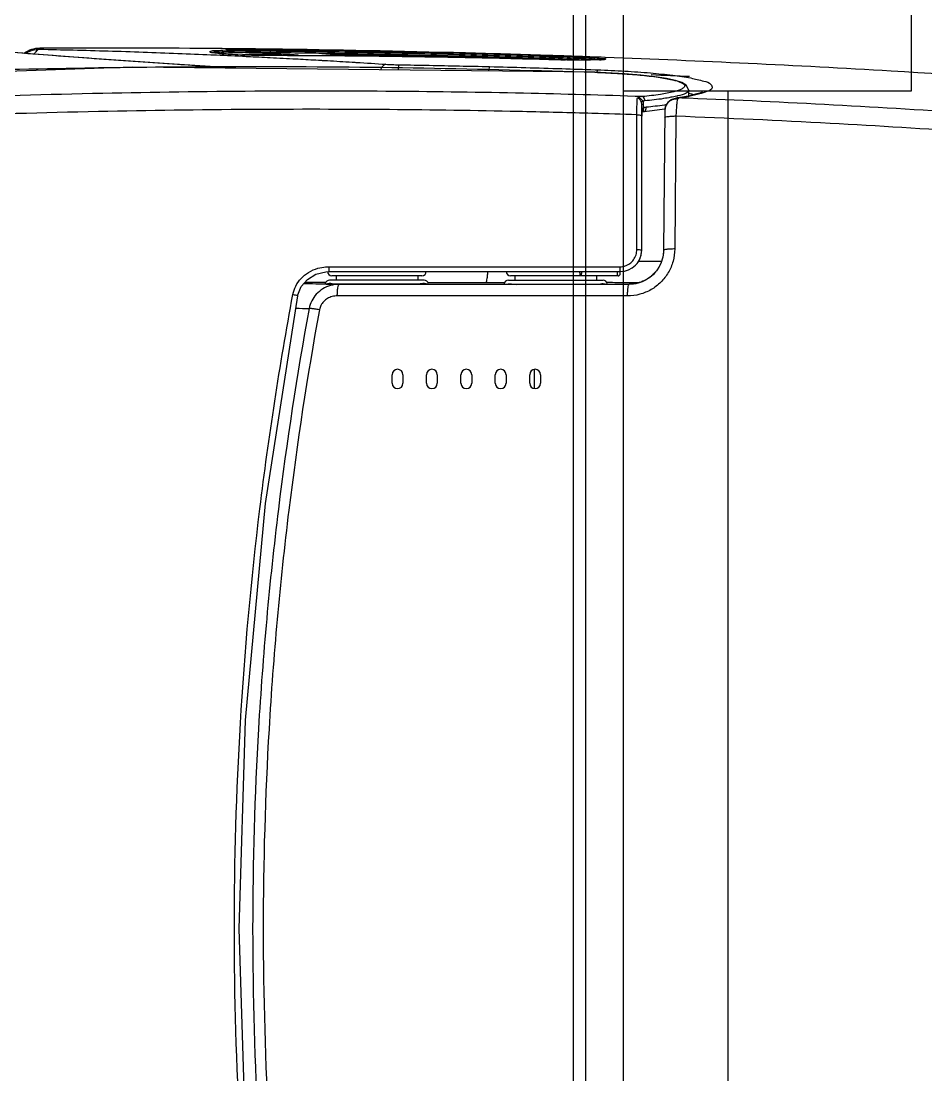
# Model space of a CAD drawing. Header units: millimetres. Extents: x 238075 to 303070, y -258150 to -205841.
# Drawn here: x 254608.1 to 254818.7, y -228155.2 to -227909.9 of the extents above; entities that cross this region are included whole.
import ezdxf

# ---------------------------------------------------------------- set-up
doc = ezdxf.new("R2010")
doc.units = ezdxf.units.MM
doc.header["$LTSCALE"] = 200
doc.layers.add('L4', color=4, linetype='Continuous')
doc.layers.add('아파트', color=253, linetype='Continuous')

msp = doc.modelspace()

# ---------------------------------------------------------------- linework, layer by layer
at = {"layer": 'L4'}
for p, q in [((254736.69, -228484.75), (254736.69, -227793.95)), ((254739.49, -227793.95), (254739.49, -228484.75)), ((254748.29, -228484.75, 0), (254748.29, -227793.95, 0)), ((254815.29, -227846.22), (254815.29, -227926.22)), ((254623.4, -227918.53), (254606.28, -227917.23)), ((254652.35, -227917.21), (254652.32, -227917.2)), ((254652.61, -227917.27), (254652.35, -227917.21)), ((254653, -227917.34), (254652.61, -227917.27)), ((254653.51, -227917.42), (254653, -227917.34)), ((254654.16, -227917.49), (254653.51, -227917.42)), ((254654.94, -227917.57), (254654.16, -227917.49)), ((254655.86, -227917.64), (254654.94, -227917.57)), ((254666.1, -227916.57), (254666.1, -227916.87)), ((254666.1, -227916.87), (254666.1, -227917.28)), ((254642.56, -227919.88), (254623.4, -227918.53)), ((254658.09, -227920.91), (254642.56, -227919.88)), ((254656.91, -227917.71), (254655.86, -227917.64)), ((254658.08, -227917.77), (254656.91, -227917.71)), ((254659.39, -227917.82), (254658.08, -227917.77)), ((254660.8, -227917.87), (254659.39, -227917.82)), ((254662.32, -227917.91), (254660.8, -227917.87)), ((254663.92, -227917.94), (254662.32, -227917.91)), ((254665.59, -227917.95), (254663.92, -227917.94)), ((254666.1, -227917.95), (254665.59, -227917.95)), ((254686.1, -227917.73), (254686.1, -227918.07)), ((254730.11, -227917.95), (254730.1, -227918.25)), ((254730.1, -227918.25), (254730.1, -227918.66)), ((254730.1, -227918.78), (254730.1, -227918.88)), ((254732.08, -227918.92), (254730.11, -227918.88)), ((254734.01, -227918.96), (254732.08, -227918.92)), ((254735.81, -227918.98), (254734.01, -227918.96)), ((254737.45, -227918.99), (254735.81, -227918.98)), ((254738.9, -227918.99), (254737.45, -227918.99)), ((254740.17, -227918.98), (254738.9, -227918.99)), ((254741.24, -227918.96), (254740.17, -227918.98)), ((254741.71, -227918.95), (254741.24, -227918.96)), ((254742.13, -227918.94), (254741.71, -227918.95)), ((254742.5, -227918.93), (254742.13, -227918.94)), ((254742.83, -227918.92), (254742.5, -227918.93)), ((254743.11, -227918.9), (254742.83, -227918.92)), ((254743.36, -227918.89), (254743.11, -227918.9)), ((254743.57, -227918.88), (254743.36, -227918.89)), ((254743.74, -227918.86), (254743.57, -227918.88)), ((254743.87, -227918.85), (254743.74, -227918.86)), ((254743.97, -227918.83), (254743.87, -227918.85)), ((254744.03, -227918.82), (254743.97, -227918.83)), ((254744.05, -227918.81), (254744.03, -227918.82)), ((254634.1, -227920.65), (254524.12, -227924.28)), ((254741.66, -227921.83), (254634.1, -227920.65)), ((254741.66, -227921.83), (254741.65, -227921.84)), ((254744.28, -227921.94), (254741.66, -227921.83)), ((254748.51, -227922.18), (254744.28, -227921.94)), ((254752.32, -227922.5), (254748.51, -227922.18)), ((254755.61, -227922.87), (254752.32, -227922.5)), ((254758.31, -227923.28), (254755.61, -227922.87)), ((254760.4, -227923.73), (254758.31, -227923.28)), ((254761.9, -227924.21), (254760.4, -227923.73)), ((254762.93, -227924.81), (254761.9, -227924.21)), ((254763.53, -227926), (254762.93, -227924.81)), ((254815.29, -227926.22), (254748.29, -227926.22, 0)), ((254763.73, -227927.28), (254762.04, -227927.6)), ((254763.53, -227925.99), (254763.53, -227926)), ((254763.53, -227927.32), (254763.53, -227925.99)), ((254765.09, -227926.96), (254763.73, -227927.28)), ((254766.06, -227926.66), (254765.09, -227926.96)), ((254766.62, -227926.44), (254766.06, -227926.66)), ((254766.61, -227926.48), (254766.7, -227926.41)), ((254766.7, -227926.41), (254766.62, -227926.44)), ((254772.64, -228339.72), (254772.64, -227926.22)), ((254752.98, -227929.36), (254752.55, -227929.36)), ((254752.55, -227963.22), (254752.55, -227929.36)), ((254752.98, -227930.08), (254752.98, -227929.36)), ((254758.1, -227929.72), (254757.9, -227930.74)), ((254758.66, -227928.83), (254758.1, -227929.72)), ((254759.43, -227928.25), (254758.66, -227928.83)), ((254760.8, -227927.8), (254759.43, -227928.25)), ((254762.04, -227927.6), (254760.8, -227927.8)), ((254761.3, -227927.8), (254760.8, -227927.8)), ((254751.42, -227963.11), (254751.42, -227931.74)), ((254752.55, -227931.92), (254752.57, -227931.42)), ((254752.55, -227932.08), (254752.55, -227931.92)), ((254752.55, -227932.08), (254752.55, -227932.07)), ((254752.57, -227931.42), (254752.62, -227931.08)), ((254752.61, -227931.06), (254752.67, -227931.04)), ((254752.62, -227931.08), (254752.64, -227931.03)), ((254752.67, -227931.04), (254753.02, -227930.97)), ((254752.67, -227931.04), (254752.67, -227931.04)), ((254753.02, -227930.97), (254754.94, -227930.76)), ((254754.94, -227930.76), (254757.83, -227930.34)), ((254757.9, -227930.74), (254757.61, -227963.27)), ((254757.83, -227930.34), (254757.98, -227930.31)), ((254760.51, -227932.07), (254760.24, -227962.96)), ((254752.44, -227964.24), (254752.49, -227963.97)), ((254752.49, -227963.97), (254752.52, -227963.69)), ((254752.52, -227963.69), (254752.54, -227963.39)), ((254752.54, -227963.39), (254752.55, -227963.22)), ((254751.13, -227966.71), (254751.21, -227966.63)), ((254751.21, -227966.63), (254751.3, -227966.52)), ((254751.3, -227966.52), (254751.41, -227966.39)), ((254751.41, -227966.39), (254751.53, -227966.24)), ((254751.53, -227966.24), (254751.65, -227966.07)), ((254751.65, -227966.07), (254751.78, -227965.89)), ((254751.78, -227965.89), (254751.9, -227965.69)), ((254751.9, -227965.69), (254752.01, -227965.48)), ((254752.01, -227965.48), (254752.12, -227965.25)), ((254752.12, -227965.25), (254752.21, -227965.01)), ((254752.21, -227965.01), (254752.3, -227964.77)), ((254752.3, -227964.77), (254752.38, -227964.51)), ((254752.38, -227964.51), (254752.44, -227964.24)), ((254674.72, -227970.03), (254676.66, -227968.85)), ((254676.66, -227968.85), (254679, -227968.26)), ((254679, -227968.26), (254679.84, -227968.22)), ((254679.84, -227968.22), (254747.55, -227968.22)), ((254747.55, -227968.72), (254747.55, -227968.22)), ((254751.03, -227966.8), (254751.01, -227966.83)), ((254751.08, -227966.76), (254751.03, -227966.8)), ((254751.08, -227966.76), (254751.13, -227966.71)), ((254673.31, -227971.67), (254674.72, -227970.03)), ((254701.93, -227970.22), (254679.87, -227970.22)), ((254701.4, -227969.22), (254680.4, -227969.22)), ((254681.4, -227969.22), (254681.4, -227970.22)), ((254681.4, -227969.22), (254681.4, -227970.22)), ((254700.4, -227969.22), (254700.4, -227970.22)), ((254721.52, -227970.22), (254743.54, -227970.22)), ((254747.05, -227969.22), (254722.02, -227969.22)), ((254723.02, -227969.22), (254723.02, -227970.22)), ((254723.02, -227969.22), (254723.02, -227970.22)), ((254742.02, -227969.22), (254742.02, -227970.22)), ((254749.7, -227971.14), (254749.62, -227971.14)), ((254749.63, -227971.2), (254749.62, -227971.14)), ((254664.99, -228022.19), (254672.48, -227973.83)), ((254672.48, -227973.83), (254672.52, -227973.62)), ((254672.52, -227973.62), (254673.31, -227971.67)), ((254727.62, -227995.44), (254727.62, -227991)), ((254694.47, -227994.22), (254694.47, -227992.22)), ((254696.97, -227992.22), (254696.97, -227994.22)), ((254702.47, -227994.22), (254702.47, -227992.22)), ((254704.97, -227992.22), (254704.97, -227994.22)), ((254710.47, -227994.22), (254710.47, -227992.22)), ((254712.97, -227992.22), (254712.97, -227994.22)), ((254718.47, -227994.22), (254718.47, -227992.22)), ((254720.97, -227992.22), (254720.97, -227994.22)), ((254726.47, -227994.22), (254726.47, -227992.22)), ((254728.97, -227992.22), (254728.97, -227994.22)), ((254660.34, -228072.63), (254664.99, -228022.19)), ((254658.87, -228121.22), (254660.34, -228072.63)), ((254660.35, -228169.98), (254658.87, -228121.22))]:
    msp.add_line(p, q, dxfattribs=at)
for points in [[(254626.25, -227918.75), (254619.93, -227918.29), (254613.61, -227917.82), (254607.3, -227917.32)], [(254608.8, -227917.4), (254608.83, -227917.38), (254608.87, -227917.35), (254608.91, -227917.32)], [(254608.91, -227917.32), (254609.41, -227916.95), (254609.98, -227916.66), (254610.58, -227916.46)], [(254609.13, -227917.43), (254609.16, -227917.41), (254609.2, -227917.38), (254609.24, -227917.36)], [(254609.24, -227917.36), (254609.21, -227917.38), (254609.19, -227917.4), (254609.16, -227917.43)], [(254609.24, -227917.36), (254609.71, -227917.07), (254610.22, -227916.84), (254610.75, -227916.69)], [(254610.58, -227916.46), (254611.17, -227916.27), (254611.8, -227916.17), (254612.42, -227916.16)], [(254610.75, -227916.69), (254611.29, -227916.54), (254611.85, -227916.47), (254612.41, -227916.47)], [(254611.3, -227917.39), (254611.26, -227917.45), (254611.23, -227917.52), (254611.2, -227917.59)], [(254611.81, -227916.73), (254611.59, -227916.91), (254611.43, -227917.14), (254611.3, -227917.39)], [(254612.41, -227916.47), (254612.19, -227916.48), (254611.98, -227916.59), (254611.81, -227916.73)], [(254612.42, -227916.22), (254612.41, -227916.3), (254612.41, -227916.39), (254612.41, -227916.47)], [(254612.41, -227916.47), (254615.01, -227916.52), (254617.61, -227916.57), (254620.21, -227916.64)], [(254612.42, -227916.16), (254625.72, -227916.1), (254639.03, -227916.12), (254652.33, -227916.23)], [(254612.42, -227916.16), (254612.42, -227916.18), (254612.42, -227916.2), (254612.42, -227916.22)], [(254620.21, -227916.64), (254622.92, -227916.71), (254625.64, -227916.78), (254628.36, -227916.86)], [(254628.36, -227916.86), (254631.08, -227916.94), (254633.81, -227917.03), (254636.53, -227917.13)], [(254636.53, -227917.13), (254639.23, -227917.22), (254641.92, -227917.32), (254644.61, -227917.43)], [(254644.61, -227917.43), (254647.17, -227917.53), (254649.73, -227917.64), (254652.29, -227917.75)], [(254652.65, -227917.3), (254652.44, -227917.28), (254652.01, -227917.24), (254652.04, -227917.1)], [(254652.04, -227917.1), (254652.05, -227917.05), (254652.14, -227916.97), (254652.22, -227916.92)], [(254652.22, -227916.92), (254652.57, -227916.7), (254652.91, -227916.75), (254653.26, -227916.77)], [(254652.33, -227916.23), (254656.92, -227916.27), (254661.52, -227916.31), (254666.12, -227916.37)], [(254652.48, -227917.25), (254652.49, -227917.24), (254652.5, -227917.23), (254652.52, -227917.22)], [(254652.52, -227917.22), (254652.8, -227917.03), (254653.19, -227917.05), (254653.53, -227917.07)], [(254652.73, -227917.3), (254652.7, -227917.3), (254652.68, -227917.3), (254652.65, -227917.3)], [(254652.88, -227917.32), (254652.83, -227917.31), (254652.78, -227917.31), (254652.73, -227917.3)], [(254654.17, -227917.49), (254653.74, -227917.43), (254653.31, -227917.35), (254652.88, -227917.32)], [(254653.26, -227916.77), (254653.86, -227916.8), (254654.47, -227916.71), (254655.08, -227916.66)], [(254653.53, -227917.07), (254654.12, -227917.09), (254654.71, -227917.01), (254655.31, -227916.96)], [(254654.15, -227917.43), (254654.05, -227917.43), (254653.95, -227917.43), (254653.85, -227917.44)], [(254656.34, -227917.33), (254655.61, -227917.36), (254654.88, -227917.4), (254654.15, -227917.43)], [(254654.25, -227917.5), (254654.22, -227917.5), (254654.2, -227917.49), (254654.17, -227917.49)], [(254654.44, -227917.53), (254654.38, -227917.52), (254654.31, -227917.51), (254654.25, -227917.5)], [(254656.3, -227917.67), (254655.68, -227917.64), (254655.06, -227917.6), (254654.44, -227917.53)], [(254655.08, -227916.66), (254655.9, -227916.59), (254656.73, -227916.59), (254657.56, -227916.58)], [(254655.31, -227916.96), (254656.12, -227916.89), (254656.93, -227916.89), (254657.74, -227916.88)], [(254659.19, -227917.27), (254658.24, -227917.28), (254657.29, -227917.29), (254656.34, -227917.33)], [(254657.56, -227916.58), (254658.53, -227916.58), (254659.5, -227916.56), (254660.47, -227916.55)], [(254657.74, -227916.88), (254658.69, -227916.88), (254659.64, -227916.86), (254660.59, -227916.85)], [(254659.6, -227917.27), (254659.46, -227917.27), (254659.32, -227917.27), (254659.19, -227917.27)], [(254662.51, -227917.26), (254661.54, -227917.26), (254660.57, -227917.26), (254659.6, -227917.27)], [(254660.47, -227916.55), (254661.45, -227916.55), (254662.42, -227916.55), (254663.4, -227916.55)], [(254660.59, -227916.85), (254661.54, -227916.85), (254662.5, -227916.85), (254663.45, -227916.85)], [(254660.84, -227917.6), (254661.27, -227917.55), (254661.79, -227917.55), (254662.28, -227917.55)], [(254660.84, -227917.6), (254661.27, -227917.55), (254661.79, -227917.55), (254662.28, -227917.55)], [(254662.28, -227917.55), (254662.91, -227917.54), (254663.5, -227917.53), (254664.1, -227917.52)], [(254662.28, -227917.55), (254662.91, -227917.54), (254663.5, -227917.53), (254664.1, -227917.52)], [(254666.1, -227917.28), (254664.9, -227917.27), (254663.71, -227917.26), (254662.51, -227917.26)], [(254663.4, -227916.55), (254664.3, -227916.56), (254665.2, -227916.57), (254666.1, -227916.57)], [(254663.45, -227916.85), (254664.33, -227916.86), (254665.22, -227916.87), (254666.1, -227916.87)], [(254664.1, -227917.52), (254664.76, -227917.52), (254665.43, -227917.52), (254666.1, -227917.53)], [(254664.1, -227917.52), (254664.76, -227917.52), (254665.43, -227917.52), (254666.1, -227917.53)], [(254666.1, -227916.57), (254673.21, -227916.65), (254680.32, -227916.75), (254687.43, -227916.88)], [(254666.1, -227916.87), (254673.21, -227916.95), (254680.32, -227917.05), (254687.42, -227917.18)], [(254672.61, -227917.36), (254670.44, -227917.33), (254668.27, -227917.31), (254666.1, -227917.28)], [(254666.1, -227917.53), (254666.77, -227917.53), (254667.45, -227917.54), (254668.12, -227917.56)], [(254666.12, -227916.37), (254681.27, -227916.56), (254696.41, -227916.85), (254711.55, -227917.26)], [(254668.12, -227917.56), (254668.72, -227917.57), (254669.31, -227917.6), (254669.93, -227917.61)], [(254678.11, -227917.44), (254676.27, -227917.41), (254674.44, -227917.38), (254672.61, -227917.36)], [(254686.11, -227917.57), (254683.44, -227917.52), (254680.77, -227917.48), (254678.11, -227917.44)], [(254687.42, -227917.59), (254686.99, -227917.58), (254686.55, -227917.57), (254686.11, -227917.57)], [(254687.42, -227917.18), (254694.54, -227917.31), (254701.65, -227917.46), (254708.76, -227917.64)], [(254687.43, -227916.88), (254694.54, -227917.01), (254701.65, -227917.16), (254708.77, -227917.34)], [(254708.77, -227917.34), (254715.88, -227917.52), (254723, -227917.72), (254730.11, -227917.95)], [(254711.55, -227917.26), (254717.75, -227917.43), (254723.95, -227917.61), (254730.15, -227917.81)], [(254644.47, -227920.02), (254638.39, -227919.61), (254632.32, -227919.19), (254626.25, -227918.75)], [(254657.92, -227920.91), (254653.44, -227920.62), (254648.95, -227920.32), (254644.47, -227920.02)], [(254652.29, -227917.75), (254652.42, -227917.75), (254652.55, -227917.76), (254652.68, -227917.76)], [(254652.68, -227917.76), (254654.98, -227917.86), (254657.28, -227917.97), (254659.59, -227918.08)], [(254656.5, -227917.68), (254656.44, -227917.68), (254656.37, -227917.67), (254656.3, -227917.67)], [(254656.69, -227917.69), (254656.63, -227917.69), (254656.56, -227917.69), (254656.5, -227917.68)], [(254659.18, -227917.82), (254658.35, -227917.78), (254657.52, -227917.74), (254656.69, -227917.69)], [(254659.35, -227917.82), (254659.29, -227917.82), (254659.23, -227917.82), (254659.18, -227917.82)], [(254659.49, -227917.83), (254659.44, -227917.83), (254659.39, -227917.83), (254659.35, -227917.82)], [(254659.6, -227917.83), (254659.56, -227917.83), (254659.53, -227917.83), (254659.49, -227917.83)], [(254659.59, -227918.08), (254659.99, -227918.1), (254660.4, -227918.12), (254660.81, -227918.14)], [(254659.6, -227917.77), (254659.6, -227917.66), (254659.77, -227917.67), (254659.92, -227917.68)], [(254659.6, -227917.77), (254659.6, -227917.66), (254659.77, -227917.67), (254659.92, -227917.68)], [(254659.79, -227917.88), (254659.72, -227917.87), (254659.6, -227917.85), (254659.6, -227917.77)], [(254662.46, -227917.91), (254661.51, -227917.9), (254660.55, -227917.87), (254659.6, -227917.83)], [(254659.92, -227917.68), (254660.33, -227917.68), (254660.57, -227917.63), (254660.84, -227917.6)], [(254659.92, -227917.68), (254660.33, -227917.68), (254660.57, -227917.63), (254660.84, -227917.6)], [(254660.81, -227918.14), (254662.57, -227918.22), (254664.32, -227918.31), (254666.08, -227918.39)], [(254662.61, -227917.92), (254662.56, -227917.92), (254662.51, -227917.91), (254662.46, -227917.91)], [(254662.91, -227917.92), (254662.81, -227917.92), (254662.71, -227917.92), (254662.61, -227917.92)], [(254665.99, -227917.95), (254664.97, -227917.95), (254663.94, -227917.94), (254662.91, -227917.92)], [(254666.1, -227917.95), (254666.06, -227917.95), (254666.03, -227917.95), (254665.99, -227917.95)], [(254666.08, -227918.39), (254667.08, -227918.44), (254668.08, -227918.5), (254669.07, -227918.55)], [(254687.44, -227918.08), (254680.32, -227918.01), (254673.21, -227917.97), (254666.1, -227917.95)], [(254669.07, -227918.55), (254670.09, -227918.6), (254671.1, -227918.66), (254672.12, -227918.71)], [(254669.93, -227917.61), (254670.42, -227917.62), (254670.94, -227917.63), (254671.37, -227917.69)], [(254671.37, -227917.69), (254671.64, -227917.72), (254671.87, -227917.78), (254672.28, -227917.77)], [(254672.28, -227917.96), (254672.16, -227917.96), (254672.07, -227917.96), (254671.97, -227917.97)], [(254672.28, -227917.96), (254672.16, -227917.96), (254672.07, -227917.96), (254671.97, -227917.97)], [(254672.12, -227918.71), (254672.26, -227918.72), (254672.41, -227918.73), (254672.55, -227918.73)], [(254672.28, -227917.77), (254672.43, -227917.77), (254672.6, -227917.76), (254672.6, -227917.87)], [(254672.6, -227917.87), (254672.6, -227917.98), (254672.42, -227917.96), (254672.28, -227917.96)], [(254672.6, -227917.87), (254672.6, -227917.98), (254672.42, -227917.96), (254672.28, -227917.96)], [(254672.55, -227918.73), (254674.15, -227918.82), (254675.74, -227918.91), (254677.33, -227919)], [(254677.33, -227919), (254677.56, -227919.01), (254677.8, -227919.03), (254678.03, -227919.04)], [(254678.03, -227919.04), (254678.14, -227919.05), (254678.25, -227919.05), (254678.36, -227919.06)], [(254678.44, -227918.03), (254678.32, -227918.01), (254678.09, -227918.04), (254678.1, -227917.92)], [(254678.1, -227917.92), (254678.11, -227917.79), (254678.31, -227917.81), (254678.49, -227917.82)], [(254678.36, -227919.06), (254678.71, -227919.08), (254679.05, -227919.1), (254679.4, -227919.12)], [(254678.49, -227917.82), (254678.99, -227917.85), (254679.29, -227917.78), (254679.63, -227917.75)], [(254679.4, -227919.12), (254681.31, -227919.23), (254683.22, -227919.35), (254685.14, -227919.46)], [(254679.63, -227917.75), (254680.15, -227917.69), (254680.79, -227917.7), (254681.39, -227917.71)], [(254681.39, -227917.71), (254682.16, -227917.71), (254682.89, -227917.7), (254683.62, -227917.7)], [(254683.62, -227917.7), (254684.44, -227917.7), (254685.27, -227917.71), (254686.1, -227917.73)], [(254685.14, -227919.46), (254685.43, -227919.48), (254685.73, -227919.5), (254686.03, -227919.52)], [(254686.03, -227919.52), (254686.07, -227919.52), (254686.11, -227919.52), (254686.15, -227919.53)], [(254686.1, -227917.73), (254690.99, -227917.81), (254695.88, -227917.9), (254700.76, -227918.01)], [(254686.15, -227919.53), (254688.43, -227919.67), (254690.72, -227919.82), (254693.01, -227919.97)], [(254708.76, -227918.05), (254701.65, -227917.87), (254694.54, -227917.72), (254687.42, -227917.59)], [(254708.77, -227918.39), (254701.66, -227918.26), (254694.55, -227918.16), (254687.44, -227918.08)], [(254693.01, -227919.97), (254692.79, -227920), (254692.59, -227920.12), (254692.42, -227920.26)], [(254693.01, -227919.97), (254693.49, -227920), (254693.98, -227920.03), (254694.47, -227920.04)], [(254700.76, -227918.01), (254705.65, -227918.11), (254710.54, -227918.23), (254715.43, -227918.36)], [(254708.76, -227917.64), (254715.87, -227917.82), (254722.99, -227918.02), (254730.1, -227918.25)], [(254730.1, -227918.66), (254722.99, -227918.43), (254715.87, -227918.23), (254708.76, -227918.05)], [(254730.11, -227918.88), (254723, -227918.69), (254715.88, -227918.52), (254708.77, -227918.39)], [(254715.43, -227918.36), (254720.32, -227918.49), (254725.21, -227918.63), (254730.1, -227918.78)], [(254730.1, -227918.25), (254731.24, -227918.29), (254732.37, -227918.33), (254733.51, -227918.38)], [(254733.69, -227918.79), (254732.5, -227918.74), (254731.3, -227918.7), (254730.1, -227918.66)], [(254730.1, -227918.78), (254730.92, -227918.81), (254731.74, -227918.84), (254732.57, -227918.87)], [(254730.11, -227917.95), (254731.27, -227917.99), (254732.43, -227918.03), (254733.59, -227918.08)], [(254730.24, -227918.88), (254730.2, -227918.88), (254730.15, -227918.88), (254730.11, -227918.88)], [(254730.15, -227917.81), (254734.74, -227917.97), (254739.34, -227918.13), (254743.93, -227918.3)], [(254732.88, -227918.94), (254732, -227918.92), (254731.12, -227918.9), (254730.24, -227918.88)], [(254732.57, -227918.87), (254733.31, -227918.9), (254734.06, -227918.93), (254734.81, -227918.97)], [(254735.86, -227918.98), (254734.87, -227918.98), (254733.87, -227918.96), (254732.88, -227918.94)], [(254733.51, -227918.38), (254734.57, -227918.42), (254735.63, -227918.46), (254736.69, -227918.51)], [(254733.59, -227918.08), (254734.68, -227918.12), (254735.76, -227918.16), (254736.84, -227918.21)], [(254737.02, -227918.92), (254735.91, -227918.88), (254734.8, -227918.83), (254733.69, -227918.79)], [(254738.1, -227918.98), (254737.35, -227918.98), (254736.61, -227918.98), (254735.86, -227918.98)], [(254736.69, -227918.51), (254737.17, -227918.53), (254737.65, -227918.56), (254738.13, -227918.58)], [(254736.84, -227918.21), (254737.78, -227918.25), (254738.71, -227918.31), (254739.65, -227918.35)], [(254738.34, -227918.98), (254737.9, -227918.96), (254737.46, -227918.94), (254737.02, -227918.92)], [(254738.8, -227918.99), (254738.57, -227918.99), (254738.33, -227918.99), (254738.1, -227918.98)], [(254738.13, -227918.58), (254738.57, -227918.61), (254739, -227918.63), (254739.43, -227918.64)], [(254741.27, -227918.96), (254740.45, -227919.02), (254739.63, -227919), (254738.8, -227918.99)], [(254739.43, -227918.64), (254740.16, -227918.68), (254740.89, -227918.7), (254741.62, -227918.78)], [(254739.65, -227918.35), (254740.39, -227918.38), (254741.13, -227918.4), (254741.88, -227918.48)], [(254743.05, -227918.91), (254742.46, -227918.84), (254741.87, -227918.92), (254741.27, -227918.96)], [(254741.62, -227918.78), (254742.12, -227918.83), (254742.62, -227918.91), (254743.12, -227918.91)], [(254741.88, -227918.48), (254742.39, -227918.53), (254742.9, -227918.61), (254743.41, -227918.61)], [(254744.03, -227918.83), (254743.76, -227919.01), (254743.38, -227918.94), (254743.05, -227918.91)], [(254743.41, -227918.61), (254743.66, -227918.61), (254744.26, -227918.57), (254744.15, -227918.73)], [(254743.93, -227918.3), (254743.98, -227918.3), (254744.03, -227918.3), (254744.07, -227918.3)], [(254744.05, -227918.82), (254744.04, -227918.82), (254744.04, -227918.82), (254744.03, -227918.83)], [(254744.15, -227918.73), (254744.13, -227918.76), (254744.08, -227918.79), (254744.05, -227918.82)], [(254744.07, -227918.3), (254766.26, -227919.13), (254788.45, -227920.19), (254810.62, -227921.48)], [(254590.42, -227921.54), (254601.97, -227921.2), (254613.52, -227920.95), (254625.07, -227920.77)], [(254625.07, -227920.77), (254626.42, -227920.75), (254627.76, -227920.73), (254629.11, -227920.72)], [(254629.11, -227920.72), (254640.09, -227920.57), (254651.06, -227920.49), (254662.04, -227920.49)], [(254662.04, -227920.49), (254688.58, -227920.49), (254715.13, -227920.93), (254741.65, -227921.84)], [(254691.91, -227920.92), (254691.85, -227921.04), (254691.79, -227921.15), (254691.74, -227921.27)], [(254692.42, -227920.26), (254692.2, -227920.44), (254692.04, -227920.68), (254691.91, -227920.92)], [(254694.47, -227920.04), (254694.99, -227920.06), (254695.52, -227920.08), (254696.05, -227920.09)], [(254695.84, -227921.05), (254695.83, -227921.14), (254695.82, -227921.23), (254695.81, -227921.33)], [(254695.94, -227920.39), (254695.9, -227920.62), (254695.86, -227920.83), (254695.84, -227921.05)], [(254696.05, -227920.09), (254695.97, -227920.16), (254695.95, -227920.28), (254695.94, -227920.39)], [(254696.05, -227920.09), (254698.4, -227920.12), (254700.75, -227920.16), (254703.1, -227920.21)], [(254703.1, -227920.21), (254705.44, -227920.25), (254707.79, -227920.3), (254710.13, -227920.35)], [(254710.13, -227920.35), (254712.46, -227920.4), (254714.79, -227920.45), (254717.13, -227920.51)], [(254716.9, -227921.46), (254716.89, -227921.49), (254716.89, -227921.53), (254716.88, -227921.56)], [(254717.01, -227920.8), (254716.97, -227921.04), (254716.93, -227921.24), (254716.9, -227921.46)], [(254717.13, -227920.51), (254717.04, -227920.57), (254717.02, -227920.69), (254717.01, -227920.8)], [(254717.13, -227920.51), (254719.93, -227920.58), (254722.74, -227920.65), (254725.55, -227920.73)], [(254725.55, -227920.73), (254728.34, -227920.81), (254731.14, -227920.89), (254733.93, -227920.98)], [(254733.93, -227920.98), (254736.52, -227921.06), (254739.1, -227921.15), (254741.68, -227921.24)], [(254741.65, -227921.84), (254743.31, -227921.89), (254744.97, -227921.97), (254746.63, -227922.07)], [(254741.68, -227921.24), (254741.88, -227921.24), (254742.08, -227921.25), (254742.27, -227921.26)], [(254742.15, -227921.55), (254742.13, -227921.66), (254742.11, -227921.75), (254742.1, -227921.85)], [(254742.27, -227921.26), (254742.19, -227921.32), (254742.17, -227921.44), (254742.15, -227921.55)], [(254742.27, -227921.26), (254744.4, -227921.33), (254746.52, -227921.43), (254748.64, -227921.55)], [(254746.63, -227922.07), (254746.79, -227922.08), (254746.96, -227922.09), (254747.12, -227922.1)], [(254747.12, -227922.1), (254747.21, -227922.1), (254747.29, -227922.11), (254747.38, -227922.12)], [(254747.38, -227922.12), (254748.97, -227922.22), (254750.57, -227922.34), (254752.16, -227922.49)], [(254748.64, -227921.55), (254750.62, -227921.67), (254752.6, -227921.81), (254754.58, -227921.98)], [(254754.58, -227921.98), (254756.31, -227922.13), (254758.03, -227922.32), (254759.77, -227922.52)], [(254754.75, -227922.38), (254757.73, -227922.5), (254760.72, -227922.62), (254763.7, -227922.75)], [(254810.62, -227921.48), (254843.6, -227923.41), (254876.56, -227925.86), (254909.47, -227928.83)], [(254752.16, -227922.49), (254753.58, -227922.62), (254754.99, -227922.78), (254756.4, -227922.99)], [(254756.4, -227922.99), (254757.5, -227923.16), (254758.6, -227923.35), (254759.69, -227923.59)], [(254759.69, -227923.59), (254760.41, -227923.74), (254761.13, -227923.92), (254761.78, -227924.25)], [(254759.77, -227922.52), (254761.18, -227922.69), (254762.61, -227922.87), (254763.98, -227923.16)], [(254761.78, -227924.25), (254762.09, -227924.4), (254762.55, -227924.6), (254762.56, -227924.95)], [(254763.98, -227923.16), (254764.97, -227923.38), (254765.94, -227923.65), (254766.99, -227923.88)], [(254766.99, -227923.88), (254767.61, -227924.02), (254768.27, -227924.14), (254768.66, -227924.66)], [(254768.66, -227924.66), (254768.85, -227924.9), (254768.97, -227925.22), (254768.92, -227925.47)], [(254627.11, -227926.75), (254614.28, -227927.02), (254601.46, -227927.4), (254588.63, -227927.87)], [(254662.48, -227926.26), (254650.69, -227926.33), (254638.9, -227926.5), (254627.11, -227926.75)], [(254695.05, -227926.28), (254684.2, -227926.2), (254673.34, -227926.19), (254662.48, -227926.26)], [(254725.06, -227926.72), (254715.06, -227926.51), (254705.06, -227926.36), (254695.05, -227926.28)], [(254752.73, -227927.49), (254743.51, -227927.18), (254734.29, -227926.92), (254725.06, -227926.72)], [(254756.89, -227926.98), (254755.52, -227927.2), (254754.12, -227927.36), (254752.73, -227927.49)], [(254760.04, -227926.35), (254758.98, -227926.59), (254757.94, -227926.8), (254756.89, -227926.98)], [(254760.72, -227927.38), (254760.25, -227927.47), (254759.78, -227927.56), (254759.31, -227927.66)], [(254761.97, -227925.67), (254761.4, -227926.05), (254760.71, -227926.21), (254760.04, -227926.35)], [(254760.91, -227927.34), (254760.85, -227927.36), (254760.78, -227927.37), (254760.72, -227927.38)], [(254762.92, -227926.66), (254762.33, -227927.05), (254761.6, -227927.21), (254760.91, -227927.34)], [(254762.52, -227925.12), (254762.41, -227925.36), (254762.18, -227925.52), (254761.97, -227925.67)], [(254762.56, -227924.95), (254762.56, -227925.01), (254762.54, -227925.07), (254762.52, -227925.12)], [(254763.53, -227926), (254763.48, -227926.29), (254763.17, -227926.49), (254762.92, -227926.66)], [(254763.79, -227927.38), (254763.7, -227927.4), (254763.61, -227927.42), (254763.52, -227927.43)], [(254763.54, -227926.68), (254763.72, -227926.73), (254763.91, -227926.79), (254764.1, -227926.83)], [(254765.15, -227927.08), (254764.7, -227927.19), (254764.25, -227927.29), (254763.79, -227927.38)], [(254764.1, -227926.83), (254764.27, -227926.88), (254764.44, -227926.92), (254764.61, -227926.98)], [(254767.74, -227926.29), (254766.77, -227926.63), (254766.03, -227926.87), (254765.15, -227927.08)], [(254768.92, -227925.47), (254768.84, -227925.89), (254768.26, -227926.11), (254767.74, -227926.29)], [(254751.44, -227930.09), (254751.45, -227929.63), (254751.46, -227929.18), (254751.48, -227928.72)], [(254751.48, -227928.72), (254751.49, -227928.41), (254751.5, -227928.09), (254751.53, -227927.78)], [(254752.1, -227927.61), (254751.9, -227927.66), (254751.71, -227927.72), (254751.53, -227927.78)], [(254751.76, -227927.82), (254751.68, -227927.8), (254751.61, -227927.79), (254751.53, -227927.78)], [(254751.7, -227927.86), (254751.64, -227927.83), (254751.59, -227927.8), (254751.53, -227927.78)], [(254751.88, -227927.97), (254751.82, -227927.93), (254751.76, -227927.89), (254751.7, -227927.86)], [(254752, -227927.88), (254751.92, -227927.86), (254751.84, -227927.83), (254751.76, -227927.82)], [(254752.05, -227928.12), (254751.99, -227928.06), (254751.94, -227928.02), (254751.88, -227927.97)], [(254752.23, -227927.98), (254752.15, -227927.94), (254752.08, -227927.91), (254752, -227927.88)], [(254752.19, -227928.28), (254752.15, -227928.22), (254752.1, -227928.17), (254752.05, -227928.12)], [(254752.73, -227927.49), (254752.52, -227927.52), (254752.31, -227927.56), (254752.1, -227927.61)], [(254752.32, -227928.46), (254752.28, -227928.4), (254752.24, -227928.34), (254752.19, -227928.28)], [(254752.43, -227928.11), (254752.36, -227928.06), (254752.3, -227928.02), (254752.23, -227927.98)], [(254752.41, -227928.65), (254752.38, -227928.58), (254752.35, -227928.52), (254752.32, -227928.46)], [(254752.48, -227928.83), (254752.46, -227928.77), (254752.44, -227928.71), (254752.41, -227928.65)], [(254752.6, -227928.24), (254752.55, -227928.19), (254752.49, -227928.15), (254752.43, -227928.11)], [(254752.67, -227928.64), (254752.59, -227928.69), (254752.51, -227928.75), (254752.48, -227928.83)], [(254752.54, -227929.21), (254752.53, -227929.08), (254752.52, -227928.95), (254752.48, -227928.83)], [(254752.55, -227929.36), (254752.55, -227929.31), (254752.54, -227929.26), (254752.54, -227929.21)], [(254752.74, -227928.39), (254752.7, -227928.34), (254752.65, -227928.29), (254752.6, -227928.24)], [(254752.85, -227928.54), (254752.79, -227928.57), (254752.73, -227928.61), (254752.67, -227928.64)], [(254752.99, -227927.66), (254752.92, -227927.58), (254752.83, -227927.52), (254752.73, -227927.49)], [(254752.85, -227928.54), (254752.82, -227928.48), (254752.78, -227928.44), (254752.74, -227928.39)], [(254753.07, -227928.5), (254753, -227928.51), (254752.92, -227928.52), (254752.85, -227928.54)], [(254752.91, -227928.72), (254752.89, -227928.66), (254752.87, -227928.6), (254752.85, -227928.54)], [(254752.94, -227928.92), (254752.93, -227928.86), (254752.92, -227928.79), (254752.91, -227928.72)], [(254752.97, -227929.14), (254752.96, -227929.06), (254752.96, -227928.99), (254752.94, -227928.92)], [(254752.98, -227929.36), (254752.98, -227929.29), (254752.97, -227929.21), (254752.97, -227929.14)], [(254753.2, -227928.02), (254753.15, -227927.89), (254753.09, -227927.77), (254752.99, -227927.66)], [(254753.3, -227928.48), (254753.22, -227928.49), (254753.14, -227928.5), (254753.07, -227928.5)], [(254753.3, -227928.48), (254753.29, -227928.32), (254753.25, -227928.17), (254753.2, -227928.02)], [(254757.63, -227927.97), (254756.2, -227928.2), (254754.74, -227928.34), (254753.3, -227928.48)], [(254757.83, -227929.45), (254756.42, -227929.69), (254754.99, -227929.83), (254753.57, -227929.97)], [(254759.31, -227927.66), (254758.76, -227927.77), (254758.19, -227927.87), (254757.63, -227927.97)], [(254758.33, -227929.36), (254758.16, -227929.39), (254757.99, -227929.42), (254757.83, -227929.45)], [(254758.1, -227929.74), (254758.05, -227929.84), (254758.02, -227929.95), (254757.99, -227930.06)], [(254758.25, -227929.43), (254758.19, -227929.53), (254758.14, -227929.63), (254758.1, -227929.74)], [(254758.43, -227929.14), (254758.36, -227929.23), (254758.3, -227929.33), (254758.25, -227929.43)], [(254758.65, -227928.89), (254758.57, -227928.97), (254758.5, -227929.05), (254758.43, -227929.14)], [(254758.9, -227928.66), (254758.81, -227928.73), (254758.73, -227928.81), (254758.65, -227928.89)], [(254759.18, -227928.47), (254759.08, -227928.53), (254758.99, -227928.59), (254758.9, -227928.66)], [(254759.48, -227928.31), (254759.38, -227928.36), (254759.27, -227928.41), (254759.18, -227928.47)], [(254759.65, -227928.15), (254759.57, -227928.18), (254759.5, -227928.21), (254759.43, -227928.25)], [(254759.81, -227928.19), (254759.69, -227928.23), (254759.59, -227928.27), (254759.48, -227928.31)], [(254759.93, -227928.07), (254759.83, -227928.09), (254759.74, -227928.12), (254759.65, -227928.15)], [(254760.14, -227928.11), (254760.03, -227928.13), (254759.91, -227928.16), (254759.81, -227928.19)], [(254760.22, -227928.03), (254760.12, -227928.04), (254760.03, -227928.05), (254759.93, -227928.07)], [(254760.48, -227928.07), (254760.37, -227928.08), (254760.25, -227928.09), (254760.14, -227928.11)], [(254760.52, -227928.03), (254760.42, -227928.02), (254760.32, -227928.02), (254760.22, -227928.03)], [(254760.86, -227928.08), (254760.73, -227928.06), (254760.61, -227928.06), (254760.48, -227928.07)], [(254760.86, -227928.08), (254760.75, -227928.05), (254760.64, -227928.04), (254760.52, -227928.03)], [(254760.66, -227929.65), (254760.62, -227930.03), (254760.6, -227930.41), (254760.57, -227930.79)], [(254760.75, -227928.72), (254760.71, -227929.03), (254760.68, -227929.34), (254760.66, -227929.65)], [(254760.86, -227928.08), (254760.81, -227928.29), (254760.78, -227928.51), (254760.75, -227928.72)], [(254760.95, -227928), (254760.92, -227928.03), (254760.89, -227928.05), (254760.86, -227928.08)], [(254761.08, -227927.91), (254761.03, -227927.94), (254760.99, -227927.97), (254760.95, -227928)], [(254761.3, -227927.8), (254761.23, -227927.83), (254761.15, -227927.87), (254761.08, -227927.91)], [(254763.52, -227927.43), (254762.79, -227927.57), (254762.05, -227927.69), (254761.3, -227927.8)], [(254763.52, -227927.89), (254762.78, -227927.86), (254762.04, -227927.83), (254761.3, -227927.8)], [(254797.18, -227929.46), (254785.96, -227928.85), (254774.74, -227928.33), (254763.52, -227927.89)], [(254830.57, -227931.49), (254819.44, -227930.74), (254808.31, -227930.06), (254797.18, -227929.46)], [(254626.11, -227930.98), (254613.32, -227931.25), (254600.53, -227931.62), (254587.74, -227932.09)], [(254661.37, -227930.5), (254649.62, -227930.57), (254637.86, -227930.73), (254626.11, -227930.98)], [(254693.87, -227930.53), (254683.04, -227930.44), (254672.2, -227930.43), (254661.37, -227930.5)], [(254723.81, -227930.97), (254713.83, -227930.75), (254703.85, -227930.61), (254693.87, -227930.53)], [(254731.96, -227931.16), (254729.24, -227931.09), (254726.52, -227931.03), (254723.81, -227930.97)], [(254732.05, -227931.16), (254732.02, -227931.16), (254731.99, -227931.16), (254731.96, -227931.16)], [(254733.05, -227931.19), (254732.72, -227931.18), (254732.38, -227931.17), (254732.05, -227931.16)], [(254733.14, -227931.19), (254733.11, -227931.19), (254733.08, -227931.19), (254733.05, -227931.19)], [(254740.97, -227931.41), (254738.36, -227931.33), (254735.75, -227931.26), (254733.14, -227931.19)], [(254741.09, -227931.41), (254741.05, -227931.41), (254741.01, -227931.41), (254740.97, -227931.41)], [(254751.42, -227931.74), (254747.98, -227931.62), (254744.53, -227931.51), (254741.09, -227931.41)], [(254751.42, -227931.74), (254751.42, -227931.19), (254751.43, -227930.64), (254751.44, -227930.09)], [(254751.42, -227931.74), (254751.6, -227931.74), (254751.79, -227931.73), (254751.97, -227931.75)], [(254751.97, -227931.75), (254752.11, -227931.76), (254752.25, -227931.79), (254752.39, -227931.8)], [(254752.39, -227931.8), (254752.45, -227931.81), (254752.55, -227931.82), (254752.55, -227931.87)], [(254752.56, -227931.29), (254752.56, -227931.41), (254752.55, -227931.53), (254752.55, -227931.65)], [(254752.55, -227931.65), (254752.55, -227931.79), (254752.55, -227931.93), (254752.55, -227932.07)], [(254752.58, -227930.99), (254752.57, -227931.09), (254752.57, -227931.19), (254752.56, -227931.29)], [(254752.61, -227930.73), (254752.6, -227930.82), (254752.59, -227930.9), (254752.58, -227930.99)], [(254752.66, -227930.52), (254752.64, -227930.59), (254752.63, -227930.66), (254752.61, -227930.73)], [(254752.72, -227930.36), (254752.7, -227930.41), (254752.68, -227930.47), (254752.66, -227930.52)], [(254752.67, -227931.04), (254752.7, -227931.03), (254752.73, -227931.02), (254752.76, -227931)], [(254752.79, -227930.24), (254752.76, -227930.28), (254752.74, -227930.32), (254752.72, -227930.36)], [(254752.76, -227931), (254752.88, -227930.93), (254752.94, -227930.78), (254752.97, -227930.64)], [(254752.98, -227930.08), (254752.9, -227930.12), (254752.84, -227930.17), (254752.79, -227930.24)], [(254752.97, -227930.64), (254753.02, -227930.46), (254753.01, -227930.26), (254752.98, -227930.08)], [(254753.27, -227930.01), (254753.17, -227930.03), (254753.07, -227930.05), (254752.98, -227930.08)], [(254753.08, -227930.96), (254753.15, -227930.95), (254753.23, -227930.92), (254753.29, -227930.88)], [(254753.57, -227929.97), (254753.47, -227929.98), (254753.37, -227930), (254753.27, -227930.01)], [(254753.29, -227930.88), (254753.4, -227930.79), (254753.47, -227930.65), (254753.51, -227930.51)], [(254753.51, -227930.51), (254753.57, -227930.34), (254753.58, -227930.15), (254753.57, -227929.97)], [(254757.92, -227930.4), (254757.91, -227930.51), (254757.9, -227930.63), (254757.9, -227930.74)], [(254757.99, -227930.06), (254757.96, -227930.17), (254757.94, -227930.29), (254757.92, -227930.4)], [(254758.64, -227932.19), (254758.46, -227932.21), (254758.3, -227932.24), (254758.08, -227932.31)], [(254759.48, -227932.11), (254759.2, -227932.13), (254758.9, -227932.15), (254758.64, -227932.19)], [(254760.51, -227932.07), (254760.17, -227932.08), (254759.83, -227932.09), (254759.48, -227932.11)], [(254760.57, -227930.79), (254760.55, -227931.22), (254760.53, -227931.64), (254760.51, -227932.07)], [(254796.39, -227933.73), (254784.44, -227933.09), (254772.48, -227932.53), (254760.51, -227932.07)], [(254758.08, -227932.31), (254757.99, -227932.34), (254757.89, -227932.37), (254757.88, -227932.45)], [(254829.84, -227935.77), (254818.7, -227935.02), (254807.55, -227934.34), (254796.39, -227933.73)], [(254747.55, -227968.22), (254750.31, -227968.22), (254752.55, -227965.98), (254752.55, -227963.22)], [(254751.22, -227964.35), (254751.35, -227963.95), (254751.42, -227963.53), (254751.42, -227963.11)], [(254751.42, -227963.11), (254751.6, -227963.11), (254751.8, -227963.11), (254751.97, -227963.12)], [(254751.97, -227963.12), (254752.1, -227963.13), (254752.21, -227963.15), (254752.39, -227963.16)], [(254752.39, -227963.16), (254752.46, -227963.17), (254752.55, -227963.17), (254752.55, -227963.22)], [(254757.61, -227963.27), (254757.61, -227963.97), (254757.51, -227964.66), (254757.33, -227965.34)], [(254757.61, -227963.33), (254757.61, -227963.68), (254757.57, -227964.03), (254757.52, -227964.38)], [(254757.81, -227963.15), (254757.72, -227963.17), (254757.62, -227963.19), (254757.61, -227963.27)], [(254758.37, -227963.05), (254758.19, -227963.08), (254758.04, -227963.11), (254757.81, -227963.15)], [(254759.21, -227962.99), (254758.92, -227963), (254758.63, -227963.02), (254758.37, -227963.05)], [(254760.24, -227962.96), (254759.9, -227962.96), (254759.56, -227962.97), (254759.21, -227962.99)], [(254760.24, -227962.96), (254760.23, -227963.92), (254760.1, -227964.88), (254759.84, -227965.81)], [(254748.66, -227966.92), (254749.06, -227966.79), (254749.43, -227966.59), (254749.77, -227966.35)], [(254749.77, -227966.35), (254750.11, -227966.1), (254750.41, -227965.8), (254750.65, -227965.46)], [(254750.65, -227965.46), (254750.9, -227965.13), (254751.09, -227964.75), (254751.22, -227964.35)], [(254752.13, -227965.86), (254752.02, -227965.86), (254751.9, -227965.86), (254751.79, -227965.86)], [(254756.55, -227965.88), (254755.08, -227965.87), (254753.6, -227965.86), (254752.13, -227965.86)], [(254757.33, -227965.34), (254757.14, -227966.01), (254756.87, -227966.65), (254756.52, -227967.25)], [(254757.11, -227965.88), (254756.92, -227965.88), (254756.74, -227965.88), (254756.55, -227965.88)], [(254757.24, -227965.57), (254757.1, -227966.04), (254756.9, -227966.5), (254756.67, -227966.93)], [(254757.39, -227965.04), (254757.35, -227965.22), (254757.3, -227965.39), (254757.24, -227965.57)], [(254757.52, -227964.38), (254757.49, -227964.61), (254757.44, -227964.83), (254757.39, -227965.04)], [(254759.84, -227965.81), (254759.59, -227966.73), (254759.21, -227967.61), (254758.73, -227968.44)], [(254673.25, -227969.82), (254673.76, -227969.26), (254674.35, -227968.79), (254675, -227968.4)], [(254675, -227968.4), (254675.68, -227967.98), (254676.43, -227967.67), (254677.19, -227967.45)], [(254677.19, -227967.45), (254677.78, -227967.29), (254678.38, -227967.19), (254678.98, -227967.14)], [(254678.98, -227967.14), (254679.22, -227967.12), (254679.46, -227967.11), (254679.7, -227967.11)], [(254679.4, -227968.22), (254679.4, -227968.78), (254679.85, -227969.22), (254680.4, -227969.22)], [(254679.7, -227967.11), (254679.75, -227967.11), (254679.79, -227967.11), (254679.84, -227967.11)], [(254679.7, -227967.11), (254679.7, -227967.3), (254679.7, -227967.48), (254679.71, -227967.66)], [(254679.71, -227967.66), (254679.73, -227967.8), (254679.75, -227967.93), (254679.76, -227968.07)], [(254679.76, -227968.07), (254679.77, -227968.13), (254679.78, -227968.22), (254679.84, -227968.22)], [(254679.84, -227967.11), (254687.42, -227967.11), (254695.01, -227967.11), (254702.59, -227967.11)], [(254701.4, -227969.22), (254701.95, -227969.22), (254702.4, -227968.78), (254702.4, -227968.22)], [(254702.59, -227967.11), (254706.67, -227967.11), (254710.75, -227967.11), (254714.82, -227967.11)], [(254714.82, -227967.11), (254714.99, -227967.11), (254715.16, -227967.11), (254715.32, -227967.11)], [(254715.32, -227967.11), (254718.6, -227967.11), (254721.88, -227967.11), (254725.16, -227967.11)], [(254716.67, -227968.22), (254716.65, -227968.6), (254716.62, -227969), (254716.57, -227969.35)], [(254721.02, -227968.22), (254721.02, -227968.78), (254721.47, -227969.22), (254722.02, -227969.22)], [(254725.16, -227967.11), (254732.58, -227967.11), (254740, -227967.11), (254747.42, -227967.11)], [(254738.18, -227968.35), (254738.18, -227968.31), (254738.18, -227968.27), (254738.18, -227968.22)], [(254738.18, -227968.48), (254738.18, -227968.44), (254738.18, -227968.39), (254738.18, -227968.35)], [(254738.19, -227968.6), (254738.18, -227968.56), (254738.18, -227968.52), (254738.18, -227968.48)], [(254738.19, -227968.72), (254738.19, -227968.68), (254738.19, -227968.64), (254738.19, -227968.6)], [(254738.2, -227968.83), (254738.19, -227968.79), (254738.19, -227968.75), (254738.19, -227968.72)], [(254738.2, -227968.93), (254738.2, -227968.9), (254738.2, -227968.86), (254738.2, -227968.83)], [(254738.22, -227969.1), (254738.22, -227969.03), (254738.21, -227968.99), (254738.2, -227968.93)], [(254738.38, -227969.16), (254738.42, -227969.13), (254738.45, -227969.08), (254738.47, -227969.03)], [(254738.47, -227969.03), (254738.48, -227969), (254738.49, -227968.97), (254738.5, -227968.93)], [(254738.5, -227968.93), (254738.51, -227968.9), (254738.52, -227968.86), (254738.53, -227968.83)], [(254738.53, -227968.83), (254738.54, -227968.79), (254738.55, -227968.75), (254738.56, -227968.72)], [(254738.56, -227968.72), (254738.56, -227968.68), (254738.57, -227968.64), (254738.57, -227968.6)], [(254738.57, -227968.6), (254738.58, -227968.56), (254738.58, -227968.52), (254738.59, -227968.48)], [(254738.59, -227968.35), (254738.6, -227968.31), (254738.6, -227968.27), (254738.6, -227968.22)], [(254738.59, -227968.48), (254738.59, -227968.44), (254738.59, -227968.39), (254738.59, -227968.35)], [(254746.88, -227968.55), (254746.88, -227968.44), (254746.87, -227968.33), (254746.87, -227968.22)], [(254746.91, -227968.82), (254746.9, -227968.73), (254746.89, -227968.64), (254746.88, -227968.55)], [(254746.94, -227969.01), (254746.93, -227968.95), (254746.92, -227968.88), (254746.91, -227968.82)], [(254746.98, -227969.14), (254746.96, -227969.09), (254746.95, -227969.05), (254746.94, -227969.01)], [(254747.05, -227969.22), (254747.32, -227969.22), (254747.55, -227969), (254747.55, -227968.72)], [(254747.42, -227967.11), (254747.41, -227967.3), (254747.41, -227967.49), (254747.43, -227967.66)], [(254747.42, -227967.11), (254747.84, -227967.11), (254748.26, -227967.05), (254748.66, -227966.92)], [(254747.43, -227967.66), (254747.44, -227967.79), (254747.46, -227967.89), (254747.48, -227968.07)], [(254747.48, -227968.07), (254747.48, -227968.14), (254747.49, -227968.22), (254747.55, -227968.22)], [(254755.25, -227968.88), (254754.76, -227969.37), (254754.21, -227969.79), (254753.61, -227970.14)], [(254755.62, -227968.45), (254755.37, -227968.73), (254755.1, -227968.99), (254754.82, -227969.23)], [(254755.64, -227968.47), (254755.52, -227968.61), (254755.39, -227968.75), (254755.25, -227968.88)], [(254755.81, -227968.22), (254755.75, -227968.3), (254755.68, -227968.37), (254755.62, -227968.45)], [(254756.15, -227967.82), (254755.99, -227968.04), (254755.82, -227968.26), (254755.64, -227968.47)], [(254756.13, -227967.81), (254756.03, -227967.95), (254755.92, -227968.09), (254755.81, -227968.22)], [(254756.63, -227967.01), (254756.48, -227967.29), (254756.31, -227967.55), (254756.13, -227967.81)], [(254756.52, -227967.25), (254756.4, -227967.44), (254756.28, -227967.64), (254756.15, -227967.82)], [(254756.67, -227966.93), (254756.65, -227966.96), (254756.64, -227966.99), (254756.63, -227967.01)], [(254758.73, -227968.44), (254758.25, -227969.26), (254757.66, -227970.02), (254756.99, -227970.69)], [(254672.02, -227971.58), (254672.34, -227970.94), (254672.76, -227970.34), (254673.25, -227969.82)], [(254673.91, -227970.97), (254674.58, -227970.99), (254675.25, -227971.01), (254675.93, -227971.03)], [(254678.9, -227970.75), (254677.31, -227970.75), (254675.71, -227970.74), (254674.11, -227970.73)], [(254675.93, -227971.03), (254676.92, -227971.06), (254677.91, -227971.08), (254678.9, -227971.11)], [(254680.11, -227971.47), (254679.48, -227971.65), (254678.87, -227971.92), (254678.3, -227972.26)], [(254679.87, -227970.22), (254679.41, -227970.22), (254679.01, -227970.54), (254678.9, -227970.99)], [(254679.01, -227970.76), (254678.97, -227970.76), (254678.94, -227970.76), (254678.9, -227970.75)], [(254678.9, -227970.99), (254678.9, -227971.16), (254679.16, -227971.07), (254679.38, -227971.02)], [(254678.9, -227971.11), (254679.21, -227971.12), (254679.53, -227971.13), (254679.85, -227971.14)], [(254679.38, -227971.02), (254680.04, -227970.87), (254680.39, -227970.99), (254680.8, -227971.05)], [(254679.85, -227971.14), (254680.6, -227971.16), (254681.35, -227971.18), (254682.1, -227971.2)], [(254682.1, -227971.2), (254681.43, -227971.2), (254680.76, -227971.29), (254680.11, -227971.47)], [(254680.8, -227971.05), (254681.46, -227971.14), (254682.27, -227971.09), (254683.04, -227971.07)], [(254681.83, -227971.98), (254681.86, -227971.8), (254681.89, -227971.63), (254681.95, -227971.41)], [(254681.95, -227971.41), (254681.98, -227971.31), (254682.02, -227971.2), (254682.1, -227971.2)], [(254716.59, -227971.2), (254705.1, -227971.2), (254693.6, -227971.2), (254682.1, -227971.2)], [(254683.04, -227971.07), (254684.03, -227971.04), (254684.97, -227971.07), (254685.91, -227971.08)], [(254685.91, -227971.08), (254687, -227971.09), (254688.1, -227971.09), (254689.19, -227971.09)], [(254689.19, -227971.09), (254690.33, -227971.08), (254691.47, -227971.08), (254692.61, -227971.08)], [(254692.61, -227971.08), (254693.7, -227971.08), (254694.8, -227971.09), (254695.88, -227971.07)], [(254695.88, -227971.07), (254696.83, -227971.06), (254697.76, -227971.03), (254698.76, -227971.05)], [(254698.76, -227971.05), (254699.53, -227971.07), (254700.34, -227971.12), (254700.99, -227971.02)], [(254700.99, -227971.02), (254701.41, -227970.97), (254701.76, -227970.85), (254702.41, -227971)], [(254702.9, -227970.97), (254702.78, -227970.53), (254702.39, -227970.22), (254701.93, -227970.22)], [(254702.41, -227971), (254702.64, -227971.05), (254702.9, -227971.13), (254702.9, -227970.97)], [(254709.45, -227970.81), (254707.26, -227970.81), (254705.08, -227970.81), (254702.9, -227970.81)], [(254716.2, -227970.81), (254713.95, -227970.81), (254711.7, -227970.81), (254709.45, -227970.81)], [(254716.4, -227970.43), (254716.37, -227970.6), (254716.35, -227970.8), (254716.2, -227970.81)], [(254720.52, -227970.81), (254719.08, -227970.81), (254717.64, -227970.81), (254716.2, -227970.81)], [(254716.57, -227969.35), (254716.53, -227969.69), (254716.47, -227969.98), (254716.4, -227970.43)], [(254749.63, -227971.2), (254738.61, -227971.2), (254727.6, -227971.2), (254716.59, -227971.2)], [(254721.52, -227970.22), (254721.02, -227970.22), (254720.59, -227970.59), (254720.52, -227971.09)], [(254720.63, -227970.81), (254720.59, -227970.81), (254720.56, -227970.81), (254720.52, -227970.81)], [(254720.52, -227971.09), (254720.53, -227971.25), (254720.79, -227971.17), (254721.01, -227971.12)], [(254721.01, -227971.12), (254721.66, -227970.97), (254722.02, -227971.08), (254722.43, -227971.14)], [(254722.43, -227971.14), (254723.08, -227971.23), (254723.89, -227971.18), (254724.67, -227971.16)], [(254724.67, -227971.16), (254725.66, -227971.14), (254726.59, -227971.16), (254727.54, -227971.17)], [(254727.54, -227971.17), (254728.62, -227971.19), (254729.72, -227971.18), (254730.82, -227971.18)], [(254730.82, -227971.18), (254731.96, -227971.17), (254733.09, -227971.17), (254734.23, -227971.17)], [(254734.23, -227971.17), (254735.33, -227971.18), (254736.43, -227971.18), (254737.51, -227971.16)], [(254737.51, -227971.16), (254738.46, -227971.15), (254739.39, -227971.12), (254740.38, -227971.14)], [(254738.26, -227969.22), (254738.22, -227969.22), (254738.23, -227969.16), (254738.22, -227969.1)], [(254738.26, -227969.22), (254738.31, -227969.22), (254738.35, -227969.2), (254738.38, -227969.16)], [(254740.38, -227971.14), (254741.16, -227971.16), (254741.97, -227971.21), (254742.62, -227971.12)], [(254742.62, -227971.12), (254743.03, -227971.06), (254743.38, -227970.94), (254744.04, -227971.09)], [(254744.52, -227971.06), (254744.44, -227970.58), (254744.03, -227970.22), (254743.54, -227970.22)], [(254744.04, -227971.09), (254744.26, -227971.14), (254744.52, -227971.22), (254744.52, -227971.06)], [(254744.52, -227970.8), (254744.49, -227970.8), (254744.46, -227970.8), (254744.43, -227970.8)], [(254745.74, -227970.8), (254745.33, -227970.8), (254744.93, -227970.8), (254744.52, -227970.8)], [(254749.86, -227970.82), (254748.49, -227970.81), (254747.11, -227970.81), (254745.74, -227970.8)], [(254747.05, -227969.22), (254747.01, -227969.22), (254746.99, -227969.18), (254746.98, -227969.14)], [(254749.37, -227971.98), (254749.4, -227971.8), (254749.43, -227971.63), (254749.49, -227971.41)], [(254749.49, -227971.41), (254749.51, -227971.31), (254749.54, -227971.2), (254749.62, -227971.2)], [(254751.52, -227970.92), (254750.9, -227971.07), (254750.26, -227971.14), (254749.62, -227971.14)], [(254751.69, -227970.93), (254751.02, -227971.11), (254750.32, -227971.2), (254749.63, -227971.2)], [(254751.78, -227970.83), (254751.14, -227970.82), (254750.5, -227970.82), (254749.86, -227970.82)], [(254753.23, -227970.29), (254752.69, -227970.57), (254752.11, -227970.78), (254751.52, -227970.92)], [(254753.61, -227970.14), (254753.01, -227970.48), (254752.36, -227970.75), (254751.69, -227970.93)], [(254754.38, -227969.58), (254754.02, -227969.85), (254753.63, -227970.09), (254753.23, -227970.29)], [(254754.66, -227969.37), (254754.57, -227969.44), (254754.48, -227969.51), (254754.38, -227969.58)], [(254754.82, -227969.23), (254754.77, -227969.28), (254754.71, -227969.32), (254754.66, -227969.37)], [(254756.99, -227970.69), (254756.31, -227971.36), (254755.55, -227971.95), (254754.72, -227972.42)], [(254663.68, -228023.42), (254665.72, -228006.72), (254668.28, -227990.08), (254671.35, -227973.54)], [(254671.35, -227973.54), (254671.48, -227972.86), (254671.71, -227972.19), (254672.02, -227971.58)], [(254671.35, -227973.54), (254671.57, -227973.57), (254671.73, -227973.65), (254671.99, -227973.67)], [(254671.99, -227973.67), (254672.19, -227973.68), (254672.45, -227973.66), (254672.47, -227973.83)], [(254676.81, -227973.49), (254676.38, -227973.95), (254676.02, -227974.48), (254675.73, -227975.04)], [(254678.3, -227972.26), (254677.75, -227972.6), (254677.25, -227973.01), (254676.81, -227973.49)], [(254681.69, -227973.89), (254681.29, -227973.89), (254680.89, -227973.94), (254680.49, -227974.04)], [(254681.69, -227973.89), (254681.7, -227973.54), (254681.71, -227973.2), (254681.74, -227972.84)], [(254716.2, -227973.89), (254704.7, -227973.89), (254693.19, -227973.89), (254681.69, -227973.89)], [(254681.74, -227972.84), (254681.76, -227972.55), (254681.79, -227972.25), (254681.83, -227971.98)], [(254749.24, -227973.89), (254738.23, -227973.89), (254727.21, -227973.89), (254716.2, -227973.89)], [(254749.24, -227973.89), (254749.25, -227973.54), (254749.26, -227973.2), (254749.28, -227972.84)], [(254752.09, -227973.51), (254751.16, -227973.76), (254750.2, -227973.89), (254749.24, -227973.89)], [(254749.28, -227972.84), (254749.3, -227972.55), (254749.33, -227972.25), (254749.37, -227971.98)], [(254754.72, -227972.42), (254753.9, -227972.9), (254753.01, -227973.26), (254752.09, -227973.51)], [(254675.73, -227975.04), (254675.45, -227975.61), (254675.25, -227976.21), (254675.13, -227976.82)], [(254677.88, -227976.08), (254677.72, -227976.4), (254677.6, -227976.75), (254677.53, -227977.1)], [(254678.52, -227975.19), (254678.27, -227975.46), (254678.05, -227975.76), (254677.88, -227976.08)], [(254679.41, -227974.49), (254679.08, -227974.68), (254678.78, -227974.92), (254678.52, -227975.19)], [(254680.49, -227974.04), (254680.12, -227974.14), (254679.75, -227974.29), (254679.41, -227974.49)], [(254675.13, -227976.82), (254672.29, -227992.32), (254669.9, -228007.9), (254667.98, -228023.54)], [(254677.53, -227977.1), (254674.7, -227992.57), (254672.33, -228008.12), (254670.41, -228023.73)], [(254672.02, -227976.74), (254673.06, -227976.77), (254674.1, -227976.8), (254675.13, -227976.82)], [(254675.65, -227976.84), (254675.48, -227976.83), (254675.31, -227976.81), (254675.13, -227976.83)], [(254676.49, -227976.94), (254676.21, -227976.9), (254675.93, -227976.87), (254675.65, -227976.84)], [(254677.53, -227977.1), (254677.19, -227977.04), (254676.84, -227976.99), (254676.49, -227976.94)], [(254695.72, -227990.97), (254695.03, -227990.97), (254694.47, -227991.53), (254694.47, -227992.22)], [(254696.97, -227992.22), (254696.97, -227991.53), (254696.41, -227990.97), (254695.72, -227990.97)], [(254703.72, -227990.97), (254703.03, -227990.97), (254702.47, -227991.53), (254702.47, -227992.22)], [(254704.97, -227992.22), (254704.97, -227991.53), (254704.41, -227990.97), (254703.72, -227990.97)], [(254711.72, -227990.97), (254711.03, -227990.97), (254710.47, -227991.53), (254710.47, -227992.22)], [(254712.97, -227992.22), (254712.97, -227991.53), (254712.41, -227990.97), (254711.72, -227990.97)], [(254719.72, -227990.97), (254719.03, -227990.97), (254718.47, -227991.53), (254718.47, -227992.22)], [(254720.97, -227992.22), (254720.97, -227991.53), (254720.41, -227990.97), (254719.72, -227990.97)], [(254727.72, -227990.97), (254727.03, -227990.97), (254726.47, -227991.53), (254726.47, -227992.22)], [(254728.97, -227992.22), (254728.97, -227991.53), (254728.41, -227990.97), (254727.72, -227990.97)], [(254694.47, -227994.22), (254694.47, -227994.91), (254695.03, -227995.47), (254695.72, -227995.47)], [(254695.72, -227995.47), (254696.41, -227995.47), (254696.97, -227994.91), (254696.97, -227994.22)], [(254702.47, -227994.22), (254702.47, -227994.91), (254703.03, -227995.47), (254703.72, -227995.47)], [(254703.72, -227995.47), (254704.41, -227995.47), (254704.97, -227994.91), (254704.97, -227994.22)], [(254710.47, -227994.22), (254710.47, -227994.91), (254711.03, -227995.47), (254711.72, -227995.47)], [(254711.72, -227995.47), (254712.41, -227995.47), (254712.97, -227994.91), (254712.97, -227994.22)], [(254718.47, -227994.22), (254718.47, -227994.91), (254719.03, -227995.47), (254719.72, -227995.47)], [(254719.72, -227995.47), (254720.41, -227995.47), (254720.97, -227994.91), (254720.97, -227994.22)], [(254726.47, -227994.22), (254726.47, -227994.91), (254727.03, -227995.47), (254727.72, -227995.47)], [(254727.72, -227995.47), (254728.41, -227995.47), (254728.97, -227994.91), (254728.97, -227994.22)], [(254659.15, -228073.37), (254660.14, -228056.68), (254661.65, -228040.02), (254663.68, -228023.42)], [(254667.98, -228023.54), (254665.89, -228040.51), (254664.35, -228057.55), (254663.35, -228074.63)], [(254670.41, -228023.73), (254668.33, -228040.67), (254666.79, -228057.68), (254665.8, -228074.72)], [(254657.73, -228121.22), (254657.73, -228105.26), (254658.2, -228089.3), (254659.15, -228073.37)], [(254663.35, -228074.63), (254662.45, -228090.14), (254661.99, -228105.68), (254661.99, -228121.22)], [(254665.8, -228074.72), (254664.9, -228090.2), (254664.45, -228105.71), (254664.45, -228121.22)], [(254659.13, -228168.68), (254658.2, -228152.88), (254657.73, -228137.05), (254657.73, -228121.22)], [(254661.99, -228121.22), (254661.99, -228136.85), (254662.45, -228152.47), (254663.37, -228168.07)], [(254664.45, -228121.22), (254664.45, -228136.82), (254664.9, -228152.41), (254665.81, -228167.98)]]:
    msp.add_open_spline(points, degree=3, dxfattribs=at)
at = {"layer": '아파트'}
msp.add_circle((263075.37, -230841.08, 54985.43), 25000, dxfattribs=at)

doc.saveas('drawing.dxf')
